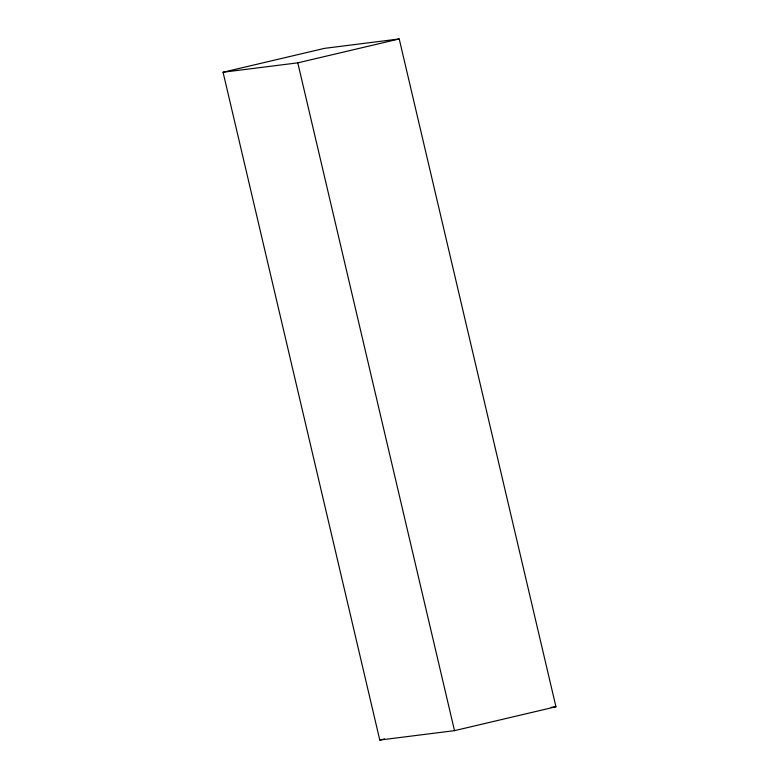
<?xml version="1.0" encoding="UTF-8"?>
<svg xmlns="http://www.w3.org/2000/svg" width="779" height="779" viewBox="0 0 779 779"><rect width="100%" height="100%" fill="white"/><g stroke="black" fill="none" stroke-linecap="round" stroke-linejoin="round"><path stroke-width="1.17" d="M223.057 72.243L324.492 48.356L399.218 38.95L555.943 706.757L454.508 730.644L379.782 740.05L223.057 72.243L297.782 62.846L399.218 38.95M379.782 740.05L384.495 738.94M551.123 707.361L555.943 706.757M297.782 62.846L454.508 730.644"/></g></svg>
